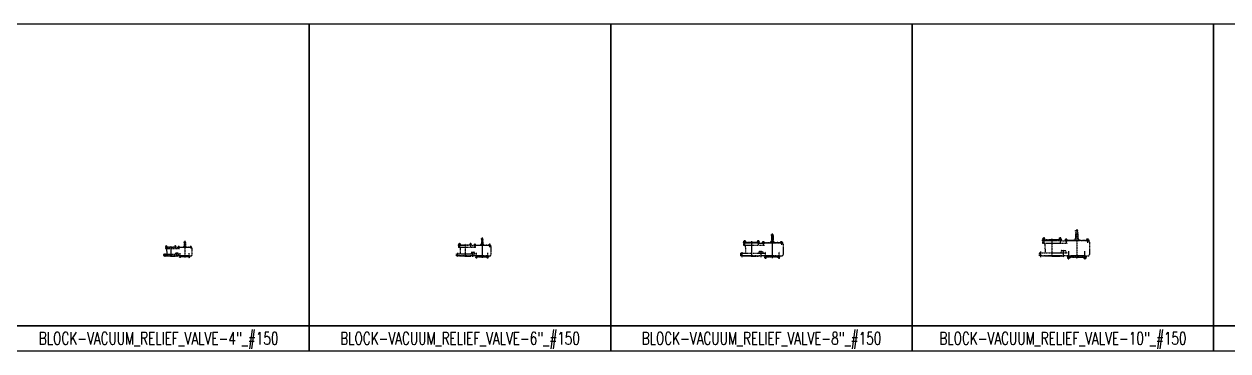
# Model space of a CAD drawing. Header units: millimetres. Extents: x -2091 to 296200, y -2515 to 5200.
# Drawn here: x 200458 to 219628, y 0 to 5200 of the extents above; entities that cross this region are included whole.
import ezdxf
from ezdxf.enums import TextEntityAlignment as Align

# ---------------------------------------------------------------- set-up
doc = ezdxf.new("R2010")
doc.units = ezdxf.units.MM
for name, pattern in [('CENTER2', [1.125, 0.75, -0.125, 0.125, -0.125]), ('CONTINU', [0]), ('PHANTOM2', [1.25, 0.625, -0.125, 0.125, -0.125, 0.125, -0.125])]:
    doc.linetypes.add(name, pattern=pattern)
doc.layers.add('WP', color=6, linetype='Continuous')
doc.styles.add('ROMANS', font='romans.shx')

msp = doc.modelspace()

# ---------------------------------------------------------------- linework, layer by layer
at = {"color": 1, "linetype": 'CENTER2'}
for p, q in [((217221.52, 1935.31), (217221.52, 1466.96)), ((203016.26, 1749.16), (203016.26, 1485.71)), ((207752.35, 1802.35), (207752.35, 1480.35)), ((211931.01, 1761.92), (211931.01, 1686.94)), ((212039.3, 1747.17), (212039.3, 1509.82)), ((212147.58, 1761.92), (212147.58, 1686.94)), ((212228.8, 1747.17), (212228.8, 1690.12)), ((212228.8, 1703.83), (212228.8, 1736.11)), ((212373.18, 1868.83), (212373.18, 1473.66)), ((212517.55, 1740.11), (212517.55, 1690.12)), ((212517.55, 1703.83), (212517.55, 1736.11)), ((216697.48, 1808.6), (216697.48, 1719.74)), ((216825.82, 1791.13), (216825.82, 1509.82)), ((216954.15, 1808.6), (216954.15, 1719.74)), ((217050.41, 1791.13), (217050.41, 1723.51)), ((217050.41, 1739.76), (217050.41, 1778.02)), ((217050.41, 1764), (217050.41, 1718.11)), ((217392.64, 1782.75), (217392.64, 1723.51)), ((217392.64, 1739.76), (217392.64, 1778.02)), ((217392.64, 1764), (217392.64, 1718.11)), ((202698.42, 1551.04), (202698.42, 1499.24)), ((202721.48, 1677.89), (202721.48, 1627.9)), ((202793.67, 1668.06), (202793.67, 1509.82)), ((202865.86, 1677.89), (202865.86, 1627.9)), ((202888.92, 1565.41), (202888.92, 1499.24)), ((202920.01, 1668.06), (202920.01, 1630.02)), ((202920.01, 1639.16), (202920.01, 1660.68)), ((202920.01, 1652.8), (202920.01, 1626.98)), ((202944.07, 1489.66), (202944.07, 1552.51)), ((203088.45, 1489.66), (203088.45, 1552.51)), ((203112.51, 1663.35), (203112.51, 1630.02)), ((203112.51, 1639.16), (203112.51, 1660.68)), ((203112.51, 1652.8), (203112.51, 1626.98)), ((207359.65, 1560.19), (207359.65, 1496.88)), ((207392.07, 1715.24), (207392.07, 1654.14)), ((207480.3, 1703.22), (207480.3, 1509.82)), ((207568.54, 1715.24), (207568.54, 1654.14)), ((207600.95, 1577.77), (207600.95, 1496.88)), ((207634.71, 1703.22), (207634.71, 1656.73)), ((207634.71, 1667.9), (207634.71, 1694.21)), ((207634.71, 1684.57), (207634.71, 1653.02)), ((207664.12, 1485.17), (207664.12, 1561.99)), ((207840.58, 1485.17), (207840.58, 1561.99)), ((207869.99, 1697.46), (207869.99, 1656.73)), ((207869.99, 1667.9), (207869.99, 1694.21)), ((207869.99, 1684.57), (207869.99, 1653.02)), ((211890.07, 1571.64), (211890.07, 1493.94)), ((212188.52, 1593.21), (212188.52, 1493.94)), ((212228.8, 1724.28), (212228.8, 1685.56)), ((212264.89, 1479.57), (212264.89, 1573.85)), ((212481.46, 1479.57), (212481.46, 1573.85)), ((212517.55, 1724.28), (212517.55, 1685.56)), ((216644.84, 1583.09), (216644.84, 1491)), ((217006.79, 1608.65), (217006.79, 1491)), ((217093.19, 1473.97), (217093.19, 1585.71)), ((217349.86, 1473.97), (217349.86, 1585.71)), ((203088.45, 1517.8), (203088.45, 1507.77)), ((207840.58, 1519.58), (207840.58, 1507.32)), ((212481.46, 1521.79), (212481.46, 1506.75)), ((217349.86, 1524.01), (217349.86, 1506.18))]:
    msp.add_line(p, q, dxfattribs=at)
at = {"color": 3, "linetype": 'PHANTOM2'}
for p, q in [((203005.85, 1737.22), (203026.67, 1737.22)), ((203005.85, 1725.98), (203005.85, 1737.22)), ((203005.85, 1725.98), (203005.85, 1671.05)), ((203026.67, 1725.98), (203026.67, 1737.22)), ((203026.67, 1725.98), (203026.67, 1671.05)), ((207739.63, 1787.75), (207765.07, 1787.75)), ((207739.63, 1774.01), (207739.63, 1787.75)), ((207739.63, 1774.01), (207739.63, 1706.88)), ((207765.07, 1774.01), (207765.07, 1787.75)), ((207765.07, 1774.01), (207765.07, 1706.88)), ((211912.97, 1729.68), (212165.63, 1729.68)), ((211912.97, 1713.76), (211912.97, 1729.68)), ((211912.97, 1728.2), (211912.97, 1713.76)), ((211917.47, 1734.2), (211917.47, 1744.62)), ((211917.47, 1734.2), (211944.56, 1734.2)), ((211917.66, 1734.2), (211917.66, 1729.68)), ((211917.66, 1729.68), (211926.5, 1729.68)), ((211944.37, 1729.68), (211917.66, 1729.68)), ((211920.86, 1745.93), (211941.17, 1745.93)), ((211923.62, 1751.35), (211925.31, 1753.15)), ((211923.62, 1751.35), (211938.41, 1751.35)), ((211923.62, 1751.35), (211923.62, 1745.93)), ((211924.24, 1744.62), (211924.24, 1734.2)), ((211925.31, 1753.15), (211925.31, 1745.93)), ((211936.72, 1753.15), (211925.31, 1753.15)), ((211936.72, 1753.15), (211925.31, 1753.15)), ((211926.5, 1729.68), (211931.01, 1734.2)), ((211931.01, 1729.68), (211935.53, 1734.2)), ((211944.37, 1729.68), (211931.01, 1729.68)), ((211936.72, 1753.15), (211936.72, 1745.93)), ((211938.41, 1751.35), (211936.72, 1753.15)), ((211937.79, 1744.62), (211937.79, 1734.2)), ((211938.41, 1751.35), (211938.41, 1745.93)), ((211944.37, 1734.2), (211944.37, 1729.68)), ((211944.56, 1744.62), (211944.56, 1734.2)), ((212165.63, 1729.68), (212126.83, 1729.68)), ((212134.04, 1744.62), (212134.04, 1734.2)), ((212161.13, 1734.2), (212134.04, 1734.2)), ((212134.23, 1734.2), (212134.23, 1729.68)), ((212134.23, 1729.68), (212160.94, 1729.68)), ((212134.23, 1729.68), (212147.58, 1729.68)), ((212157.74, 1745.93), (212137.42, 1745.93)), ((212140.18, 1751.35), (212141.88, 1753.15)), ((212154.98, 1751.35), (212140.18, 1751.35)), ((212140.18, 1751.35), (212140.18, 1745.93)), ((212140.81, 1744.62), (212140.81, 1734.2)), ((212141.88, 1753.15), (212141.88, 1745.93)), ((212141.88, 1753.15), (212153.28, 1753.15)), ((212141.88, 1753.15), (212153.28, 1753.15)), ((212147.58, 1729.68), (212143.07, 1734.2)), ((212152.1, 1729.68), (212147.58, 1734.2)), ((212160.94, 1729.68), (212152.1, 1729.68)), ((212154.98, 1751.35), (212153.28, 1753.15)), ((212153.28, 1753.15), (212153.28, 1745.93)), ((212154.36, 1744.62), (212154.36, 1734.2)), ((212154.98, 1751.35), (212154.98, 1745.93)), ((212160.94, 1734.2), (212160.94, 1729.68)), ((212161.13, 1734.2), (212161.13, 1744.62)), ((212165.63, 1713.76), (212165.63, 1729.68)), ((212165.63, 1713.76), (212165.63, 1729.68)), ((212165.63, 1728.2), (212165.63, 1713.76)), ((212215.62, 1728.2), (212228.8, 1728.2)), ((212215.62, 1724.59), (212215.62, 1728.2)), ((212216.29, 1736.9), (212216.29, 1728.2)), ((212241.3, 1728.2), (212216.29, 1728.2)), ((212238.17, 1738.12), (212219.42, 1738.12)), ((212222.54, 1736.9), (212222.54, 1728.2)), ((212228.8, 1728.2), (212225.19, 1724.59)), ((212232.41, 1728.2), (212228.8, 1724.59)), ((212241.97, 1728.2), (212232.41, 1728.2)), ((212235.05, 1736.9), (212235.05, 1728.2)), ((212241.3, 1736.9), (212241.3, 1728.2)), ((212241.97, 1724.59), (212241.97, 1728.2)), ((212357.56, 1850.92), (212388.79, 1850.92)), ((212357.56, 1834.06), (212357.56, 1850.92)), ((212357.56, 1834.06), (212357.56, 1751.66)), ((212388.79, 1834.06), (212388.79, 1850.92)), ((212388.79, 1834.06), (212388.79, 1751.66)), ((212504.38, 1728.2), (212517.55, 1728.2)), ((212504.38, 1724.59), (212504.38, 1728.2)), ((212505.05, 1736.9), (212505.05, 1728.2)), ((212530.06, 1728.2), (212505.05, 1728.2)), ((212526.93, 1738.12), (212508.18, 1738.12)), ((212511.3, 1736.9), (212511.3, 1728.2)), ((212517.55, 1728.2), (212513.94, 1724.59)), ((212521.16, 1728.2), (212517.55, 1724.59)), ((212530.73, 1728.2), (212521.16, 1728.2)), ((212523.81, 1736.9), (212523.81, 1728.2)), ((212530.06, 1736.9), (212530.06, 1728.2)), ((212530.73, 1724.59), (212530.73, 1728.2)), ((216676.09, 1770.4), (216975.54, 1770.4)), ((216676.09, 1751.53), (216676.09, 1770.4)), ((216676.09, 1768.64), (216676.09, 1751.53)), ((216676.09, 1751.53), (216676.09, 1708.75)), ((216975.54, 1751.53), (216676.09, 1751.53)), ((216681.43, 1775.75), (216681.43, 1788.1)), ((216681.43, 1775.75), (216713.53, 1775.75)), ((216681.65, 1775.75), (216681.65, 1770.4)), ((216681.65, 1770.4), (216692.13, 1770.4)), ((216713.31, 1770.4), (216681.65, 1770.4)), ((216685.44, 1789.65), (216709.52, 1789.65)), ((216688.71, 1796.08), (216690.72, 1798.21)), ((216688.71, 1796.08), (216706.25, 1796.08)), ((216688.71, 1796.08), (216688.71, 1789.65)), ((216689.45, 1788.1), (216689.45, 1775.75)), ((216690.72, 1798.21), (216690.72, 1789.65)), ((216704.24, 1798.21), (216690.72, 1798.21)), ((216704.24, 1798.21), (216690.72, 1798.21)), ((216692.13, 1770.4), (216697.48, 1775.75)), ((216697.48, 1770.4), (216702.83, 1775.75)), ((216713.31, 1770.4), (216697.48, 1770.4)), ((216704.24, 1798.21), (216704.24, 1789.65)), ((216706.25, 1796.08), (216704.24, 1798.21)), ((216705.51, 1788.1), (216705.51, 1775.75)), ((216706.25, 1796.08), (216706.25, 1789.65)), ((216713.31, 1775.75), (216713.31, 1770.4)), ((216713.53, 1788.1), (216713.53, 1775.75)), ((216975.54, 1770.4), (216929.56, 1770.4)), ((216938.1, 1788.1), (216938.1, 1775.75)), ((216970.21, 1775.75), (216938.1, 1775.75)), ((216938.33, 1775.75), (216938.33, 1770.4)), ((216938.33, 1770.4), (216969.98, 1770.4)), ((216938.33, 1770.4), (216954.15, 1770.4)), ((216966.2, 1789.65), (216942.11, 1789.65)), ((216945.38, 1796.08), (216947.4, 1798.21)), ((216962.92, 1796.08), (216945.38, 1796.08)), ((216945.38, 1796.08), (216945.38, 1789.65)), ((216946.13, 1788.1), (216946.13, 1775.75)), ((216947.4, 1798.21), (216947.4, 1789.65)), ((216947.4, 1798.21), (216960.91, 1798.21)), ((216947.4, 1798.21), (216960.91, 1798.21)), ((216954.15, 1770.4), (216948.81, 1775.75)), ((216959.5, 1770.4), (216954.15, 1775.75)), ((216969.98, 1770.4), (216959.5, 1770.4)), ((216962.92, 1796.08), (216960.91, 1798.21)), ((216960.91, 1798.21), (216960.91, 1789.65)), ((216962.18, 1788.1), (216962.18, 1775.75)), ((216962.92, 1796.08), (216962.92, 1789.65)), ((216969.98, 1775.75), (216969.98, 1770.4)), ((216970.21, 1775.75), (216970.21, 1788.1)), ((216975.54, 1751.53), (216975.54, 1770.4)), ((216975.54, 1751.53), (216975.54, 1770.4)), ((216975.54, 1768.64), (216975.54, 1751.53)), ((216975.54, 1751.53), (217041.85, 1751.53)), ((217029.02, 1764.36), (217414.03, 1764.36)), ((217029.02, 1764.36), (217029.02, 1751.53)), ((217039.71, 1764.36), (217029.02, 1764.36)), ((217029.02, 1764.36), (217029.02, 1751.53)), ((217029.02, 1751.53), (217039.71, 1751.53)), ((217414.03, 1751.53), (217029.02, 1751.53)), ((217034.79, 1768.64), (217050.41, 1768.64)), ((217034.79, 1764.36), (217034.79, 1768.64)), ((217046.13, 1764.36), (217034.79, 1764.36)), ((217035.59, 1778.95), (217035.59, 1768.64)), ((217065.23, 1768.64), (217035.59, 1768.64)), ((217061.52, 1780.4), (217039.29, 1780.4)), ((217039.71, 1751.53), (217039.71, 1764.36)), ((217039.71, 1751.53), (217039.71, 1764.36)), ((217043, 1778.95), (217043, 1768.64)), ((217050.41, 1768.64), (217046.13, 1764.36)), ((217046.13, 1764.36), (217050.41, 1764.36)), ((217054.69, 1768.64), (217050.41, 1764.36)), ((217050.41, 1764.36), (217066.02, 1764.36)), ((217066.02, 1768.64), (217054.69, 1768.64)), ((217057.82, 1778.95), (217057.82, 1768.64)), ((217073.94, 1751.53), (217058.96, 1751.53)), ((217061.1, 1764.36), (217061.1, 1751.53)), ((217061.1, 1764.36), (217061.1, 1751.53)), ((217061.1, 1751.53), (217061.1, 1764.36)), ((217061.1, 1751.53), (217073.94, 1751.53)), ((217061.1, 1751.53), (217073.94, 1751.53)), ((217065.23, 1778.95), (217065.23, 1768.64)), ((217066.02, 1764.36), (217066.02, 1768.64)), ((217203.02, 1914.09), (217240.02, 1914.09)), ((217203.02, 1894.1), (217203.02, 1914.09)), ((217203.02, 1894.1), (217203.02, 1796.44)), ((217240.02, 1894.1), (217240.02, 1914.09)), ((217240.02, 1894.1), (217240.02, 1796.44)), ((217326.48, 1764.36), (217315.14, 1764.36)), ((217322.48, 1764.36), (217339.04, 1764.36)), ((217326.48, 1764.36), (217330.76, 1764.36)), ((217330.76, 1764.36), (217346.37, 1764.36)), ((217377.02, 1768.64), (217392.64, 1768.64)), ((217377.02, 1764.36), (217377.02, 1768.64)), ((217388.36, 1764.36), (217377.02, 1764.36)), ((217377.82, 1778.95), (217377.82, 1768.64)), ((217407.46, 1768.64), (217377.82, 1768.64)), ((217403.75, 1780.4), (217381.52, 1780.4)), ((217385.23, 1778.95), (217385.23, 1768.64)), ((217392.64, 1768.64), (217388.36, 1764.36)), ((217388.36, 1764.36), (217392.64, 1764.36)), ((217396.92, 1768.64), (217392.64, 1764.36)), ((217392.64, 1764.36), (217408.25, 1764.36)), ((217408.25, 1768.64), (217396.92, 1768.64)), ((217400.05, 1778.95), (217400.05, 1768.64)), ((217401.19, 1751.53), (217403.33, 1751.53)), ((217414.03, 1764.36), (217403.33, 1764.36)), ((217403.33, 1751.53), (217414.03, 1751.53)), ((217407.46, 1778.95), (217407.46, 1768.64)), ((217408.25, 1764.36), (217408.25, 1768.64)), ((217414.03, 1751.53), (217414.03, 1764.36)), ((217414.03, 1764.36), (217414.03, 1751.53)), ((217424.72, 1730.14), (217424.72, 1535.49)), ((202679.37, 1538.58), (202679.37, 1512.23)), ((202679.37, 1538.58), (202934.12, 1538.58)), ((202709.45, 1656.4), (202877.89, 1656.4)), ((202709.45, 1645.78), (202709.45, 1656.4)), ((202709.45, 1655.41), (202709.45, 1645.78)), ((202709.45, 1645.78), (202709.45, 1621.72)), ((202877.89, 1645.78), (202709.45, 1645.78)), ((202934.12, 1621.72), (202709.45, 1621.72)), ((202712.45, 1659.41), (202712.45, 1666.35)), ((202712.45, 1659.41), (202730.51, 1659.41)), ((202712.58, 1659.41), (202712.58, 1656.4)), ((202712.58, 1656.4), (202718.48, 1656.4)), ((202730.39, 1656.4), (202712.58, 1656.4)), ((202714.71, 1667.23), (202728.26, 1667.23)), ((202716.55, 1670.84), (202717.68, 1672.04)), ((202716.55, 1670.84), (202726.42, 1670.84)), ((202716.55, 1670.84), (202716.55, 1667.23)), ((202716.97, 1666.35), (202716.97, 1659.41)), ((202717.68, 1672.04), (202717.68, 1667.23)), ((202725.28, 1672.04), (202717.68, 1672.04)), ((202725.28, 1672.04), (202717.68, 1672.04)), ((202718.48, 1656.4), (202721.48, 1659.41)), ((202721.48, 1656.4), (202724.49, 1659.41)), ((202730.39, 1656.4), (202721.48, 1656.4)), ((202725.28, 1672.04), (202725.28, 1667.23)), ((202726.42, 1670.84), (202725.28, 1672.04)), ((202726, 1666.35), (202726, 1659.41)), ((202726.42, 1670.84), (202726.42, 1667.23)), ((202730.39, 1659.41), (202730.39, 1656.4)), ((202730.51, 1666.35), (202730.51, 1659.41)), ((202735.29, 1551.14), (202732.67, 1610.22)), ((202877.89, 1656.4), (202852.03, 1656.4)), ((202856.83, 1666.35), (202856.83, 1659.41)), ((202874.89, 1659.41), (202856.83, 1659.41)), ((202856.96, 1659.41), (202856.96, 1656.4)), ((202856.96, 1656.4), (202874.77, 1656.4)), ((202856.96, 1656.4), (202865.86, 1656.4)), ((202872.64, 1667.23), (202859.09, 1667.23)), ((202860.93, 1670.84), (202862.06, 1672.04)), ((202870.8, 1670.84), (202860.93, 1670.84)), ((202860.93, 1670.84), (202860.93, 1667.23)), ((202861.35, 1666.35), (202861.35, 1659.41)), ((202862.06, 1672.04), (202862.06, 1667.23)), ((202862.06, 1672.04), (202869.66, 1672.04)), ((202862.06, 1672.04), (202869.66, 1672.04)), ((202865.86, 1656.4), (202862.86, 1659.41)), ((202868.87, 1656.4), (202865.86, 1659.41)), ((202874.77, 1656.4), (202868.87, 1656.4)), ((202869.12, 1551.94), (202869.12, 1544.6)), ((202870.8, 1670.84), (202869.66, 1672.04)), ((202869.66, 1672.04), (202869.66, 1667.23)), ((202870.38, 1666.35), (202870.38, 1659.41)), ((202870.8, 1670.84), (202870.8, 1667.23)), ((202874.77, 1659.41), (202874.77, 1656.4)), ((202874.89, 1659.41), (202874.89, 1666.35)), ((202875.14, 1557.95), (202905.22, 1557.95)), ((202877.89, 1645.78), (202877.89, 1656.4)), ((202877.89, 1645.78), (202877.89, 1656.4)), ((202877.89, 1655.41), (202877.89, 1645.78)), ((202877.89, 1645.78), (202915.19, 1645.78)), ((202907.97, 1653), (203124.54, 1653)), ((202907.97, 1653), (202907.97, 1645.78)), ((202913.99, 1653), (202907.97, 1653)), ((202907.97, 1653), (202907.97, 1645.78)), ((202907.97, 1645.78), (202913.99, 1645.78)), ((203124.54, 1645.78), (202907.97, 1645.78)), ((202911.22, 1655.41), (202920.01, 1655.41)), ((202911.22, 1653), (202911.22, 1655.41)), ((202917.6, 1653), (202911.22, 1653)), ((202911.23, 1551.94), (202911.23, 1544.6)), ((202911.67, 1661.21), (202911.67, 1655.41)), ((202928.34, 1655.41), (202911.67, 1655.41)), ((202926.26, 1662.02), (202913.75, 1662.02)), ((202913.99, 1645.78), (202913.99, 1653)), ((202913.99, 1645.78), (202913.99, 1653)), ((202915.84, 1661.21), (202915.84, 1655.41)), ((202920.01, 1655.41), (202917.6, 1653)), ((202917.6, 1653), (202920.01, 1653)), ((202922.41, 1655.41), (202920.01, 1653)), ((202920.01, 1653), (202928.79, 1653)), ((202928.79, 1655.41), (202922.41, 1655.41)), ((202924.17, 1661.21), (202924.17, 1655.41)), ((202933.24, 1645.78), (202924.82, 1645.78)), ((202926.02, 1653), (202926.02, 1645.78)), ((202926.02, 1653), (202926.02, 1645.78)), ((202926.02, 1645.78), (202926.02, 1653)), ((202926.02, 1645.78), (202933.24, 1645.78)), ((202926.02, 1645.78), (202933.24, 1645.78)), ((202928.34, 1661.21), (202928.34, 1655.41)), ((202928.79, 1653), (202928.79, 1655.41)), ((203075.3, 1653), (203068.92, 1653)), ((203073.05, 1653), (203082.36, 1653)), ((203075.3, 1653), (203077.7, 1653)), ((203077.7, 1653), (203086.49, 1653)), ((203103.73, 1655.41), (203112.51, 1655.41)), ((203103.73, 1653), (203103.73, 1655.41)), ((203110.1, 1653), (203103.73, 1653)), ((203104.17, 1661.21), (203104.17, 1655.41)), ((203120.85, 1655.41), (203104.17, 1655.41)), ((203118.76, 1662.02), (203106.26, 1662.02)), ((203108.34, 1661.21), (203108.34, 1655.41)), ((203112.51, 1655.41), (203110.1, 1653)), ((203110.1, 1653), (203112.51, 1653)), ((203114.92, 1655.41), (203112.51, 1653)), ((203112.51, 1653), (203121.29, 1653)), ((203121.29, 1655.41), (203114.92, 1655.41)), ((203116.68, 1661.21), (203116.68, 1655.41)), ((203117.32, 1645.78), (203118.53, 1645.78)), ((203124.54, 1653), (203118.53, 1653)), ((203118.53, 1645.78), (203124.54, 1645.78)), ((203120.85, 1661.21), (203120.85, 1655.41)), ((203121.29, 1653), (203121.29, 1655.41)), ((203124.54, 1645.78), (203124.54, 1653)), ((203124.54, 1653), (203124.54, 1645.78)), ((203130.56, 1633.75), (203130.56, 1524.26)), ((207340.6, 1544.97), (207340.6, 1512.77)), ((207340.6, 1544.97), (207651.96, 1544.97)), ((207377.37, 1688.97), (207583.24, 1688.97)), ((207377.37, 1675.99), (207377.37, 1688.97)), ((207377.37, 1687.76), (207377.37, 1675.99)), ((207377.37, 1675.99), (207377.37, 1646.58)), ((207583.24, 1675.99), (207377.37, 1675.99)), ((207651.96, 1646.58), (207377.37, 1646.58)), ((207381.04, 1692.65), (207381.04, 1701.14)), ((207381.04, 1692.65), (207403.11, 1692.65)), ((207381.19, 1692.65), (207381.19, 1688.97)), ((207381.19, 1688.97), (207388.4, 1688.97)), ((207402.95, 1688.97), (207381.19, 1688.97)), ((207383.79, 1702.2), (207400.35, 1702.2)), ((207386.04, 1706.62), (207387.43, 1708.09)), ((207386.04, 1706.62), (207398.1, 1706.62)), ((207386.04, 1706.62), (207386.04, 1702.2)), ((207386.55, 1701.14), (207386.55, 1692.65)), ((207387.43, 1708.09), (207387.43, 1702.2)), ((207396.72, 1708.09), (207387.43, 1708.09)), ((207396.72, 1708.09), (207387.43, 1708.09)), ((207388.4, 1688.97), (207392.07, 1692.65)), ((207392.07, 1688.97), (207395.75, 1692.65)), ((207402.95, 1688.97), (207392.07, 1688.97)), ((207396.72, 1708.09), (207396.72, 1702.2)), ((207398.1, 1706.62), (207396.72, 1708.09)), ((207397.59, 1701.14), (207397.59, 1692.65)), ((207398.1, 1706.62), (207398.1, 1702.2)), ((207402.95, 1692.65), (207402.95, 1688.97)), ((207403.11, 1701.14), (207403.11, 1692.65)), ((207408.94, 1560.33), (207405.75, 1632.53)), ((207583.24, 1688.97), (207551.62, 1688.97)), ((207557.5, 1701.14), (207557.5, 1692.65)), ((207579.57, 1692.65), (207557.5, 1692.65)), ((207557.65, 1692.65), (207557.65, 1688.97)), ((207557.65, 1688.97), (207579.42, 1688.97)), ((207557.65, 1688.97), (207568.54, 1688.97)), ((207576.81, 1702.2), (207560.26, 1702.2)), ((207562.51, 1706.62), (207563.89, 1708.09)), ((207574.56, 1706.62), (207562.51, 1706.62)), ((207562.51, 1706.62), (207562.51, 1702.2)), ((207563.02, 1701.14), (207563.02, 1692.65)), ((207563.89, 1708.09), (207563.89, 1702.2)), ((207563.89, 1708.09), (207573.18, 1708.09)), ((207563.89, 1708.09), (207573.18, 1708.09)), ((207568.54, 1688.97), (207564.86, 1692.65)), ((207572.21, 1688.97), (207568.54, 1692.65)), ((207579.42, 1688.97), (207572.21, 1688.97)), ((207574.56, 1706.62), (207573.18, 1708.09)), ((207573.18, 1708.09), (207573.18, 1702.2)), ((207574.05, 1701.14), (207574.05, 1692.65)), ((207574.56, 1706.62), (207574.56, 1702.2)), ((207576.75, 1561.29), (207576.75, 1552.32)), ((207579.42, 1692.65), (207579.42, 1688.97)), ((207579.57, 1692.65), (207579.57, 1701.14)), ((207583.24, 1675.99), (207583.24, 1688.97)), ((207583.24, 1675.99), (207583.24, 1688.97)), ((207583.24, 1687.76), (207583.24, 1675.99)), ((207583.24, 1675.99), (207628.83, 1675.99)), ((207584.11, 1568.65), (207620.87, 1568.65)), ((207620, 1684.82), (207884.7, 1684.82)), ((207620, 1684.82), (207620, 1675.99)), ((207627.36, 1684.82), (207620, 1684.82)), ((207620, 1684.82), (207620, 1675.99)), ((207620, 1675.99), (207627.36, 1675.99)), ((207884.7, 1675.99), (207620, 1675.99)), ((207623.97, 1687.76), (207634.71, 1687.76)), ((207623.97, 1684.82), (207623.97, 1687.76)), ((207631.77, 1684.82), (207623.97, 1684.82)), ((207624.52, 1694.85), (207624.52, 1687.76)), ((207644.9, 1687.76), (207624.52, 1687.76)), ((207642.35, 1695.85), (207627.07, 1695.85)), ((207627.36, 1675.99), (207627.36, 1684.82)), ((207627.36, 1675.99), (207627.36, 1684.82)), ((207628.22, 1561.29), (207628.22, 1552.32)), ((207629.62, 1694.85), (207629.62, 1687.76)), ((207634.71, 1687.76), (207631.77, 1684.82)), ((207631.77, 1684.82), (207634.71, 1684.82)), ((207637.65, 1687.76), (207634.71, 1684.82)), ((207634.71, 1684.82), (207645.44, 1684.82)), ((207645.44, 1687.76), (207637.65, 1687.76)), ((207639.8, 1694.85), (207639.8, 1687.76)), ((207650.89, 1675.99), (207640.59, 1675.99)), ((207642.06, 1684.82), (207642.06, 1675.99)), ((207642.06, 1684.82), (207642.06, 1675.99)), ((207642.06, 1675.99), (207642.06, 1684.82)), ((207642.06, 1675.99), (207650.89, 1675.99)), ((207642.06, 1675.99), (207650.89, 1675.99)), ((207644.9, 1694.85), (207644.9, 1687.76)), ((207645.44, 1684.82), (207645.44, 1687.76)), ((207824.51, 1684.82), (207816.72, 1684.82)), ((207821.76, 1684.82), (207833.14, 1684.82)), ((207824.51, 1684.82), (207827.45, 1684.82)), ((207827.45, 1684.82), (207838.19, 1684.82)), ((207859.26, 1687.76), (207869.99, 1687.76)), ((207859.26, 1684.82), (207859.26, 1687.76)), ((207867.05, 1684.82), (207859.26, 1684.82)), ((207859.81, 1694.85), (207859.81, 1687.76)), ((207880.18, 1687.76), (207859.81, 1687.76)), ((207877.63, 1695.85), (207862.35, 1695.85)), ((207864.9, 1694.85), (207864.9, 1687.76)), ((207869.99, 1687.76), (207867.05, 1684.82)), ((207867.05, 1684.82), (207869.99, 1684.82)), ((207872.93, 1687.76), (207869.99, 1684.82)), ((207869.99, 1684.82), (207880.73, 1684.82)), ((207880.73, 1687.76), (207872.93, 1687.76)), ((207875.09, 1694.85), (207875.09, 1687.76)), ((207875.88, 1675.99), (207877.35, 1675.99)), ((207884.7, 1684.82), (207877.35, 1684.82)), ((207877.35, 1675.99), (207884.7, 1675.99)), ((207880.18, 1694.85), (207880.18, 1687.76)), ((207880.73, 1684.82), (207880.73, 1687.76)), ((207884.7, 1675.99), (207884.7, 1684.82)), ((207884.7, 1684.82), (207884.7, 1675.99)), ((207892.05, 1661.29), (207892.05, 1527.47)), ((211867.85, 1552.96), (211867.85, 1513.43)), ((211867.85, 1552.96), (212249.96, 1552.96)), ((211912.97, 1713.76), (211912.97, 1677.67)), ((212165.63, 1713.76), (211912.97, 1713.76)), ((212249.96, 1677.67), (211912.97, 1677.67)), ((211951.72, 1571.8), (211947.8, 1660.42)), ((212158.82, 1572.99), (212158.82, 1561.98)), ((212165.63, 1713.76), (212221.58, 1713.76)), ((212167.85, 1582.01), (212212.96, 1582.01)), ((212210.75, 1724.59), (212535.6, 1724.59)), ((212210.75, 1724.59), (212210.75, 1713.76)), ((212219.77, 1724.59), (212210.75, 1724.59)), ((212210.75, 1724.59), (212210.75, 1713.76)), ((212210.75, 1713.76), (212219.77, 1713.76)), ((212535.6, 1713.76), (212210.75, 1713.76)), ((212225.19, 1724.59), (212215.62, 1724.59)), ((212219.77, 1713.76), (212219.77, 1724.59)), ((212219.77, 1713.76), (212219.77, 1724.59)), ((212221.99, 1572.99), (212221.99, 1561.98)), ((212225.19, 1724.59), (212228.8, 1724.59)), ((212228.8, 1724.59), (212241.97, 1724.59)), ((212248.65, 1713.76), (212236.02, 1713.76)), ((212237.82, 1724.59), (212237.82, 1713.76)), ((212237.82, 1724.59), (212237.82, 1713.76)), ((212237.82, 1713.76), (212237.82, 1724.59)), ((212237.82, 1713.76), (212248.65, 1713.76)), ((212237.82, 1713.76), (212248.65, 1713.76)), ((212461.73, 1724.59), (212452.17, 1724.59)), ((212458.36, 1724.59), (212472.33, 1724.59)), ((212461.73, 1724.59), (212465.34, 1724.59)), ((212465.34, 1724.59), (212478.52, 1724.59)), ((212513.94, 1724.59), (212504.38, 1724.59)), ((212513.94, 1724.59), (212517.55, 1724.59)), ((212517.55, 1724.59), (212530.73, 1724.59)), ((212524.77, 1713.76), (212526.58, 1713.76)), ((212535.6, 1724.59), (212526.58, 1724.59)), ((212526.58, 1713.76), (212535.6, 1713.76)), ((212535.6, 1713.76), (212535.6, 1724.59)), ((212535.6, 1724.59), (212535.6, 1713.76)), ((212544.63, 1695.71), (212544.63, 1531.48)), ((216622.62, 1560.95), (216622.62, 1514.1)), ((216622.62, 1560.95), (217075.49, 1560.95)), ((217075.49, 1708.75), (216676.09, 1708.75)), ((216722.02, 1583.28), (216717.38, 1688.3)), ((216971.59, 1584.69), (216971.59, 1571.64)), ((216982.29, 1595.38), (217035.76, 1595.38)), ((217046.45, 1584.69), (217046.45, 1571.64)), ((203083.51, 1512.23), (202679.37, 1512.23)), ((202715.09, 1512.23), (202715.09, 1509.82)), ((202793.67, 1509.82), (202715.09, 1509.82)), ((202793.67, 1509.82), (202872.25, 1509.82)), ((202872.25, 1512.23), (202872.25, 1509.82)), ((202932.04, 1501.61), (202932.04, 1512.23)), ((203100.48, 1501.61), (202932.04, 1501.61)), ((202932.04, 1501.61), (202932.04, 1500.29)), ((203100.48, 1501.61), (202932.04, 1501.61)), ((202932.04, 1500.95), (202938.95, 1500.95)), ((203100.48, 1500.29), (202932.04, 1500.29)), ((202953.1, 1497.28), (202935.04, 1497.28)), ((202935.04, 1490.34), (202935.04, 1497.28)), ((202935.16, 1497.28), (202935.16, 1500.29)), ((202941.06, 1497.28), (202935.16, 1497.28)), ((202950.84, 1489.46), (202937.3, 1489.46)), ((202938.95, 1501.61), (202938.95, 1500.29)), ((202939.14, 1486.45), (202939.14, 1489.46)), ((202939.14, 1486.45), (202940.27, 1485.25)), ((202949, 1486.45), (202939.14, 1486.45)), ((202939.55, 1490.34), (202939.55, 1497.28)), ((202940.27, 1485.25), (202940.27, 1489.46)), ((202940.27, 1485.25), (202947.87, 1485.25)), ((202940.27, 1485.25), (202947.87, 1485.25)), ((202944.07, 1500.29), (202941.06, 1497.28)), ((202947.08, 1500.29), (202944.07, 1497.28)), ((202944.07, 1497.28), (202952.97, 1497.28)), ((202947.87, 1485.25), (202947.87, 1489.46)), ((202949, 1486.45), (202947.87, 1485.25)), ((202948.58, 1490.34), (202948.58, 1497.28)), ((202949, 1486.45), (202949, 1489.46)), ((202949.18, 1501.61), (202949.18, 1500.29)), ((202949.18, 1500.95), (203083.33, 1500.95)), ((202952.97, 1497.28), (202952.97, 1500.29)), ((202953.1, 1497.28), (202953.1, 1490.34)), ((203078.22, 1512.23), (203083.51, 1512.23)), ((203097.48, 1497.28), (203079.42, 1497.28)), ((203079.42, 1490.34), (203079.42, 1497.28)), ((203079.54, 1497.28), (203079.54, 1500.29)), ((203085.44, 1497.28), (203079.54, 1497.28)), ((203095.22, 1489.46), (203081.67, 1489.46)), ((203083.33, 1501.61), (203083.33, 1500.29)), ((203093.38, 1512.23), (203083.51, 1512.23)), ((203083.51, 1486.45), (203083.51, 1489.46)), ((203083.51, 1486.45), (203084.65, 1485.25)), ((203093.38, 1486.45), (203083.51, 1486.45)), ((203083.93, 1490.34), (203083.93, 1497.28)), ((203084.65, 1485.25), (203084.65, 1489.46)), ((203084.65, 1485.25), (203092.25, 1485.25)), ((203084.65, 1485.25), (203092.25, 1485.25)), ((203088.45, 1500.29), (203085.44, 1497.28)), ((203091.46, 1500.29), (203088.45, 1497.28)), ((203088.45, 1497.28), (203097.35, 1497.28)), ((203092.25, 1485.25), (203092.25, 1489.46)), ((203093.38, 1486.45), (203092.25, 1485.25)), ((203092.96, 1490.34), (203092.96, 1497.28)), ((203093.38, 1512.23), (203118.53, 1512.23)), ((203093.38, 1486.45), (203093.38, 1489.46)), ((203093.56, 1501.61), (203093.56, 1500.29)), ((203093.56, 1500.95), (203100.48, 1500.95)), ((203097.35, 1497.28), (203097.35, 1500.29)), ((203097.48, 1497.28), (203097.48, 1490.34)), ((203100.48, 1501.61), (203100.48, 1512.23)), ((203100.48, 1501.61), (203100.48, 1500.29)), ((207834.55, 1512.77), (207340.6, 1512.77)), ((207384.26, 1512.77), (207384.26, 1509.82)), ((207480.3, 1509.82), (207384.26, 1509.82)), ((207480.3, 1509.82), (207576.35, 1509.82)), ((207576.35, 1512.77), (207576.35, 1509.82)), ((207649.41, 1499.79), (207649.41, 1512.77)), ((207855.29, 1499.79), (207649.41, 1499.79)), ((207649.41, 1499.79), (207649.41, 1498.17)), ((207855.29, 1499.79), (207649.41, 1499.79)), ((207649.41, 1498.98), (207657.87, 1498.98)), ((207855.29, 1498.17), (207649.41, 1498.17)), ((207675.16, 1494.5), (207653.08, 1494.5)), ((207653.08, 1486), (207653.08, 1494.5)), ((207653.24, 1494.5), (207653.24, 1498.17)), ((207660.44, 1494.5), (207653.24, 1494.5)), ((207672.4, 1484.94), (207655.84, 1484.94)), ((207657.87, 1499.79), (207657.87, 1498.17)), ((207658.09, 1481.25), (207658.09, 1484.94)), ((207658.09, 1481.25), (207659.48, 1479.79)), ((207670.15, 1481.25), (207658.09, 1481.25)), ((207658.6, 1486), (207658.6, 1494.5)), ((207659.48, 1479.79), (207659.48, 1484.94)), ((207659.48, 1479.79), (207668.76, 1479.79)), ((207659.48, 1479.79), (207668.76, 1479.79)), ((207664.12, 1498.17), (207660.44, 1494.5)), ((207667.8, 1498.17), (207664.12, 1494.5)), ((207664.12, 1494.5), (207675, 1494.5)), ((207668.76, 1479.79), (207668.76, 1484.94)), ((207670.15, 1481.25), (207668.76, 1479.79)), ((207669.64, 1486), (207669.64, 1494.5)), ((207670.15, 1481.25), (207670.15, 1484.94)), ((207670.37, 1499.79), (207670.37, 1498.17)), ((207670.37, 1498.98), (207834.33, 1498.98)), ((207675, 1494.5), (207675, 1498.17)), ((207675.16, 1494.5), (207675.16, 1486)), ((207828.08, 1512.77), (207834.55, 1512.77)), ((207851.62, 1494.5), (207829.55, 1494.5)), ((207829.55, 1486), (207829.55, 1494.5)), ((207829.7, 1494.5), (207829.7, 1498.17)), ((207836.91, 1494.5), (207829.7, 1494.5)), ((207848.86, 1484.94), (207832.31, 1484.94)), ((207834.33, 1499.79), (207834.33, 1498.17)), ((207846.61, 1512.77), (207834.55, 1512.77)), ((207834.55, 1481.25), (207834.55, 1484.94)), ((207834.55, 1481.25), (207835.94, 1479.79)), ((207846.61, 1481.25), (207834.55, 1481.25)), ((207835.06, 1486), (207835.06, 1494.5)), ((207835.94, 1479.79), (207835.94, 1484.94)), ((207835.94, 1479.79), (207845.23, 1479.79)), ((207835.94, 1479.79), (207845.23, 1479.79)), ((207840.58, 1498.17), (207836.91, 1494.5)), ((207844.26, 1498.17), (207840.58, 1494.5)), ((207840.58, 1494.5), (207851.46, 1494.5)), ((207845.23, 1479.79), (207845.23, 1484.94)), ((207846.61, 1481.25), (207845.23, 1479.79)), ((207846.1, 1486), (207846.1, 1494.5)), ((207846.61, 1512.77), (207877.35, 1512.77)), ((207846.61, 1481.25), (207846.61, 1484.94)), ((207846.83, 1499.79), (207846.83, 1498.17)), ((207846.83, 1498.98), (207855.29, 1498.98)), ((207851.46, 1494.5), (207851.46, 1498.17)), ((207851.62, 1494.5), (207851.62, 1486)), ((207855.29, 1499.79), (207855.29, 1512.77)), ((207855.29, 1499.79), (207855.29, 1498.17)), ((212474.06, 1513.43), (211867.85, 1513.43)), ((211904.36, 1513.43), (211904.36, 1509.82)), ((212039.3, 1509.82), (211904.36, 1509.82)), ((212039.3, 1509.82), (212174.24, 1509.82)), ((212174.24, 1513.43), (212174.24, 1509.82)), ((212246.84, 1497.51), (212246.84, 1513.43)), ((212499.51, 1497.51), (212246.84, 1497.51)), ((212246.84, 1497.51), (212246.84, 1495.52)), ((212499.51, 1497.51), (212246.84, 1497.51)), ((212246.84, 1496.52), (212257.22, 1496.52)), ((212499.51, 1495.52), (212246.84, 1495.52)), ((212278.44, 1491.01), (212251.35, 1491.01)), ((212251.35, 1480.59), (212251.35, 1491.01)), ((212251.54, 1491.01), (212251.54, 1495.52)), ((212260.38, 1491.01), (212251.54, 1491.01)), ((212275.05, 1479.28), (212254.73, 1479.28)), ((212257.22, 1497.51), (212257.22, 1495.52)), ((212257.49, 1474.76), (212257.49, 1479.28)), ((212257.49, 1474.76), (212259.19, 1472.97)), ((212272.29, 1474.76), (212257.49, 1474.76)), ((212258.12, 1480.59), (212258.12, 1491.01)), ((212259.19, 1472.97), (212259.19, 1479.28)), ((212259.19, 1472.97), (212270.59, 1472.97)), ((212259.19, 1472.97), (212270.59, 1472.97)), ((212264.89, 1495.52), (212260.38, 1491.01)), ((212269.4, 1495.52), (212264.89, 1491.01)), ((212264.89, 1491.01), (212278.25, 1491.01)), ((212270.59, 1472.97), (212270.59, 1479.28)), ((212272.29, 1474.76), (212270.59, 1472.97)), ((212271.66, 1480.59), (212271.66, 1491.01)), ((212272.29, 1474.76), (212272.29, 1479.28)), ((212272.56, 1497.51), (212272.56, 1495.52)), ((212272.56, 1496.52), (212473.79, 1496.52)), ((212278.25, 1491.01), (212278.25, 1495.52)), ((212278.44, 1491.01), (212278.44, 1480.59)), ((212466.12, 1513.43), (212474.06, 1513.43)), ((212495.01, 1491.01), (212467.91, 1491.01)), ((212467.91, 1480.59), (212467.91, 1491.01)), ((212468.1, 1491.01), (212468.1, 1495.52)), ((212476.95, 1491.01), (212468.1, 1491.01)), ((212491.62, 1479.28), (212471.3, 1479.28)), ((212473.79, 1497.51), (212473.79, 1495.52)), ((212488.86, 1513.43), (212474.06, 1513.43)), ((212474.06, 1474.76), (212474.06, 1479.28)), ((212474.06, 1474.76), (212475.76, 1472.97)), ((212488.86, 1474.76), (212474.06, 1474.76)), ((212474.69, 1480.59), (212474.69, 1491.01)), ((212475.76, 1472.97), (212475.76, 1479.28)), ((212475.76, 1472.97), (212487.16, 1472.97)), ((212475.76, 1472.97), (212487.16, 1472.97)), ((212481.46, 1495.52), (212476.95, 1491.01)), ((212485.97, 1495.52), (212481.46, 1491.01)), ((212481.46, 1491.01), (212494.81, 1491.01)), ((212487.16, 1472.97), (212487.16, 1479.28)), ((212488.86, 1474.76), (212487.16, 1472.97)), ((212488.23, 1480.59), (212488.23, 1491.01)), ((212488.86, 1513.43), (212526.58, 1513.43)), ((212488.86, 1474.76), (212488.86, 1479.28)), ((212489.13, 1497.51), (212489.13, 1495.52)), ((212489.13, 1496.52), (212499.51, 1496.52)), ((212494.81, 1491.01), (212494.81, 1495.52)), ((212495.01, 1491.01), (212495.01, 1480.59)), ((212499.51, 1497.51), (212499.51, 1513.43)), ((212499.51, 1497.51), (212499.51, 1495.52)), ((217341.09, 1514.1), (216622.62, 1514.1)), ((216663.89, 1514.1), (216663.89, 1509.82)), ((216825.82, 1509.82), (216663.89, 1509.82)), ((216825.82, 1509.82), (216987.74, 1509.82)), ((216987.74, 1514.1), (216987.74, 1509.82)), ((217071.8, 1495.23), (217071.8, 1514.1)), ((217371.25, 1495.23), (217071.8, 1495.23)), ((217071.8, 1495.23), (217071.8, 1492.88)), ((217371.25, 1495.23), (217071.8, 1495.23)), ((217071.8, 1494.05), (217084.1, 1494.05)), ((217371.25, 1492.88), (217071.8, 1492.88)), ((217109.24, 1487.53), (217077.13, 1487.53)), ((217077.13, 1475.18), (217077.13, 1487.53)), ((217077.36, 1487.53), (217077.36, 1492.88)), ((217087.84, 1487.53), (217077.36, 1487.53)), ((217105.23, 1473.63), (217081.15, 1473.63)), ((217084.1, 1495.23), (217084.1, 1492.88)), ((217084.42, 1468.27), (217084.42, 1473.63)), ((217084.42, 1468.27), (217086.43, 1466.14)), ((217101.96, 1468.27), (217084.42, 1468.27)), ((217085.16, 1475.18), (217085.16, 1487.53)), ((217086.43, 1466.14), (217086.43, 1473.63)), ((217086.43, 1466.14), (217099.94, 1466.14)), ((217086.43, 1466.14), (217099.94, 1466.14)), ((217093.19, 1492.88), (217087.84, 1487.53)), ((217098.53, 1492.88), (217093.19, 1487.53)), ((217093.19, 1487.53), (217109.01, 1487.53)), ((217099.94, 1466.14), (217099.94, 1473.63)), ((217101.96, 1468.27), (217099.94, 1466.14)), ((217101.21, 1475.18), (217101.21, 1487.53)), ((217101.96, 1468.27), (217101.96, 1473.63)), ((217102.28, 1495.23), (217102.28, 1492.88)), ((217102.28, 1494.05), (217340.77, 1494.05)), ((217109.01, 1487.53), (217109.01, 1492.88)), ((217109.24, 1487.53), (217109.24, 1475.18)), ((217331.68, 1514.1), (217341.09, 1514.1)), ((217365.91, 1487.53), (217333.81, 1487.53)), ((217333.81, 1475.18), (217333.81, 1487.53)), ((217334.03, 1487.53), (217334.03, 1492.88)), ((217344.51, 1487.53), (217334.03, 1487.53)), ((217361.9, 1473.63), (217337.82, 1473.63)), ((217340.77, 1495.23), (217340.77, 1492.88)), ((217358.63, 1514.1), (217341.09, 1514.1)), ((217341.09, 1468.27), (217341.09, 1473.63)), ((217341.09, 1468.27), (217343.1, 1466.14)), ((217358.63, 1468.27), (217341.09, 1468.27)), ((217341.83, 1475.18), (217341.83, 1487.53)), ((217343.1, 1466.14), (217343.1, 1473.63)), ((217343.1, 1466.14), (217356.62, 1466.14)), ((217343.1, 1466.14), (217356.62, 1466.14)), ((217349.86, 1492.88), (217344.51, 1487.53)), ((217355.21, 1492.88), (217349.86, 1487.53)), ((217349.86, 1487.53), (217365.69, 1487.53)), ((217356.62, 1466.14), (217356.62, 1473.63)), ((217358.63, 1468.27), (217356.62, 1466.14)), ((217357.89, 1475.18), (217357.89, 1487.53)), ((217358.63, 1514.1), (217403.33, 1514.1)), ((217358.63, 1468.27), (217358.63, 1473.63)), ((217358.95, 1495.23), (217358.95, 1492.88)), ((217358.95, 1494.05), (217371.25, 1494.05)), ((217365.69, 1487.53), (217365.69, 1492.88)), ((217365.91, 1487.53), (217365.91, 1475.18)), ((217371.25, 1495.23), (217371.25, 1514.1)), ((217371.25, 1495.23), (217371.25, 1492.88))]:
    msp.add_line(p, q, dxfattribs=at)
for points in [[(217039.71, 1764.36), (217029.02, 1764.36), (217029.02, 1751.53), (217039.71, 1751.53)], [(202913.99, 1653), (202907.97, 1653), (202907.97, 1645.78), (202913.99, 1645.78)], [(207627.36, 1684.82), (207620, 1684.82), (207620, 1675.99), (207627.36, 1675.99)], [(212219.77, 1724.59), (212210.75, 1724.59), (212210.75, 1713.76), (212219.77, 1713.76)]]:
    msp.add_lwpolyline(points, close=True, dxfattribs=at)
for centre, radius, start, end in [((211920.86, 1740.89), 5.04, 47.754494, 132.245506), ((211931.01, 1727.74), 18.19, 68.134543, 111.865457), ((211941.17, 1740.89), 5.04, 47.754494, 132.245506), ((212137.42, 1740.89), 5.04, 47.754494, 132.245506), ((212147.58, 1727.74), 18.19, 68.134543, 111.865457), ((212157.74, 1740.89), 5.04, 47.754494, 132.245506), ((212219.42, 1733.53), 4.59, 47.116714, 132.883286), ((212228.8, 1721.59), 16.53, 67.780692, 112.219308), ((212238.17, 1733.53), 4.59, 47.116714, 132.883286), ((212330.49, 1751.66), 27.07, 270, 0), ((212415.86, 1751.66), 27.07, 180, 270), ((212508.18, 1733.53), 4.59, 47.116714, 132.883286), ((212517.55, 1721.59), 16.53, 67.780692, 112.219308), ((212526.93, 1733.53), 4.59, 47.116714, 132.883286), ((216685.44, 1783.68), 5.97, 47.754494, 132.245506), ((216697.48, 1768.1), 21.55, 68.134543, 111.865457), ((216709.52, 1783.68), 5.97, 47.754494, 132.245506), ((216942.11, 1783.68), 5.97, 47.754494, 132.245506), ((216954.15, 1768.1), 21.55, 68.134543, 111.865457), ((216966.2, 1783.68), 5.97, 47.754494, 132.245506), ((217039.29, 1774.96), 5.44, 47.116714, 132.883286), ((217050.41, 1760.81), 19.59, 67.780692, 112.219308), ((217061.52, 1774.96), 5.44, 47.116714, 132.883286), ((217170.94, 1796.44), 32.08, 270, 0), ((217272.11, 1796.44), 32.08, 180, 270), ((217381.52, 1774.96), 5.44, 47.116714, 132.883286), ((217392.64, 1760.81), 19.59, 67.780692, 112.219308), ((217403.75, 1774.96), 5.44, 47.116714, 132.883286), ((217403.33, 1730.14), 21.39, 0, 90), ((202714.71, 1663.87), 3.36, 47.754494, 132.245506), ((202721.48, 1655.1), 12.12, 68.134543, 111.865457), ((202720.65, 1609.69), 12.03, 2.533559, 90), ((202723.27, 1550.61), 12.03, 270, 2.533559), ((202728.26, 1663.87), 3.36, 47.754494, 132.245506), ((202859.09, 1663.87), 3.36, 47.754494, 132.245506), ((202865.86, 1655.1), 12.12, 68.134543, 111.865457), ((202863.11, 1544.6), 6.02, 270, 0), ((202875.14, 1551.94), 6.02, 90, 180), ((202872.64, 1663.87), 3.36, 47.754494, 132.245506), ((202905.22, 1551.94), 6.02, 0, 90), ((202917.25, 1544.6), 6.02, 180, 270), ((202913.75, 1658.96), 3.06, 47.116714, 132.883286), ((202920.01, 1651), 11.02, 67.780692, 112.219308), ((202926.26, 1658.96), 3.06, 47.116714, 132.883286), ((202987.8, 1671.05), 18.05, 270, 0), ((203044.71, 1671.05), 18.05, 180, 270), ((203106.26, 1658.96), 3.06, 47.116714, 132.883286), ((203112.51, 1651), 11.02, 67.780692, 112.219308), ((203118.76, 1658.96), 3.06, 47.116714, 132.883286), ((203118.53, 1633.75), 12.03, 0, 90), ((207383.79, 1698.1), 4.1, 47.754494, 132.245506), ((207392.07, 1687.39), 14.82, 68.134543, 111.865457), ((207391.06, 1631.88), 14.71, 2.533559, 90), ((207394.25, 1559.68), 14.71, 270, 2.533559), ((207400.35, 1698.1), 4.1, 47.754494, 132.245506), ((207560.26, 1698.1), 4.1, 47.754494, 132.245506), ((207568.54, 1687.39), 14.82, 68.134543, 111.865457), ((207569.4, 1552.32), 7.35, 270, 0), ((207576.81, 1698.1), 4.1, 47.754494, 132.245506), ((207584.11, 1561.29), 7.35, 90, 180), ((207620.87, 1561.29), 7.35, 0, 90), ((207627.07, 1692.1), 3.74, 47.116714, 132.883286), ((207635.57, 1552.32), 7.35, 180, 270), ((207634.71, 1682.38), 13.47, 67.780692, 112.219308), ((207642.35, 1692.1), 3.74, 47.116714, 132.883286), ((207717.57, 1706.88), 22.06, 270, 0), ((207787.13, 1706.88), 22.06, 180, 270), ((207862.35, 1692.1), 3.74, 47.116714, 132.883286), ((207869.99, 1682.38), 13.47, 67.780692, 112.219308), ((207877.63, 1692.1), 3.74, 47.116714, 132.883286), ((207877.35, 1661.29), 14.71, 0, 90), ((211929.77, 1659.62), 18.05, 2.533559, 90), ((211933.69, 1571.01), 18.05, 270, 2.533559), ((212149.8, 1561.98), 9.02, 270, 0), ((212167.85, 1572.99), 9.02, 90, 180), ((212212.96, 1572.99), 9.02, 0, 90), ((212231.01, 1561.98), 9.02, 180, 270), ((212526.58, 1695.71), 18.05, 0, 90), ((216696.01, 1687.36), 21.39, 2.533559, 90), ((216700.65, 1582.33), 21.39, 270, 2.533559), ((216960.9, 1571.64), 10.69, 270, 0), ((216982.29, 1584.69), 10.69, 90, 180), ((217035.76, 1584.69), 10.69, 0, 90), ((217057.15, 1571.64), 10.69, 180, 270), ((217403.33, 1535.49), 21.39, 270, 0), ((202937.3, 1492.82), 3.36, 227.754494, 312.245506), ((202944.07, 1501.59), 12.12, 248.134543, 291.865457), ((202950.84, 1492.82), 3.36, 227.754494, 312.245506), ((203081.67, 1492.82), 3.36, 227.754494, 312.245506), ((203088.45, 1501.59), 12.12, 248.134543, 291.865457), ((203095.22, 1492.82), 3.36, 227.754494, 312.245506), ((203118.53, 1524.26), 12.03, 270, 0), ((207655.84, 1489.04), 4.1, 227.754494, 312.245506), ((207664.12, 1499.76), 14.82, 248.134543, 291.865457), ((207672.4, 1489.04), 4.1, 227.754494, 312.245506), ((207832.31, 1489.04), 4.1, 227.754494, 312.245506), ((207840.58, 1499.76), 14.82, 248.134543, 291.865457), ((207848.86, 1489.04), 4.1, 227.754494, 312.245506), ((207877.35, 1527.47), 14.71, 270, 0), ((212254.73, 1484.32), 5.04, 227.754494, 312.245506), ((212264.89, 1497.47), 18.19, 248.134543, 291.865457), ((212275.05, 1484.32), 5.04, 227.754494, 312.245506), ((212471.3, 1484.32), 5.04, 227.754494, 312.245506), ((212481.46, 1497.47), 18.19, 248.134543, 291.865457), ((212491.62, 1484.32), 5.04, 227.754494, 312.245506), ((212526.58, 1531.48), 18.05, 270, 0), ((217081.15, 1479.6), 5.97, 227.754494, 312.245506), ((217093.19, 1495.18), 21.55, 248.134543, 291.865457), ((217105.23, 1479.6), 5.97, 227.754494, 312.245506), ((217337.82, 1479.6), 5.97, 227.754494, 312.245506), ((217349.86, 1495.18), 21.55, 248.134543, 291.865457), ((217361.9, 1479.6), 5.97, 227.754494, 312.245506)]:
    msp.add_arc(centre, radius, start, end, dxfattribs=at)
at = {"layer": 'WP', "ltscale": 0.5}
for points in [[(200200, 400), (205000, 400), (205000, 5200), (200200, 5200)], [(205000, 400), (209800, 400), (209800, 5200), (205000, 5200)], [(209800, 400), (214600, 400), (214600, 5200), (209800, 5200)], [(214600, 400), (219400, 400), (219400, 5200), (214600, 5200)], [(219400, 400), (224200, 400), (224200, 5200), (219400, 5200)]]:
    msp.add_lwpolyline(points, close=True, dxfattribs=at)
at = {"layer": 'WP', "linetype": 'CONTINU', "ltscale": 0.5}
for points in [[(200200, 0), (205000, 0), (205000, 400), (200200, 400)], [(205000, 0), (209800, 0), (209800, 400), (205000, 400)], [(209800, 0), (214600, 0), (214600, 400), (209800, 400)], [(214600, 0), (219400, 0), (219400, 400), (214600, 400)], [(219400, 0), (224200, 0), (224200, 400), (219400, 400)]]:
    msp.add_lwpolyline(points, close=True, dxfattribs=at)
at = {"layer": 'WP', "ltscale": 0.5}
for centre in [(202793.67, 1505.32), (207480.3, 1505.32), (212039.3, 1505.32), (216825.82, 1505.32)]:
    msp.add_circle(centre, 2.35, dxfattribs=at)

# ---------------------------------------------------------------- texts
at = {"layer": 'WP', "color": 7, "linetype": 'CONTINU', "lineweight": 53, "ltscale": 0.5, "style": 'ROMANS', "width": 0.7}
for s, p in [('BLOCK-VACUUM_RELIEF_VALVE-4"_#150', (202600, 200)), ('BLOCK-VACUUM_RELIEF_VALVE-6"_#150', (207400, 200)), ('BLOCK-VACUUM_RELIEF_VALVE-8"_#150', (212200, 200)), ('BLOCK-VACUUM_RELIEF_VALVE-10"_#150', (217000, 200))]:
    msp.add_text(s, height=200, dxfattribs=at).set_placement(p, align=Align.MIDDLE_CENTER)

doc.saveas('drawing.dxf')
